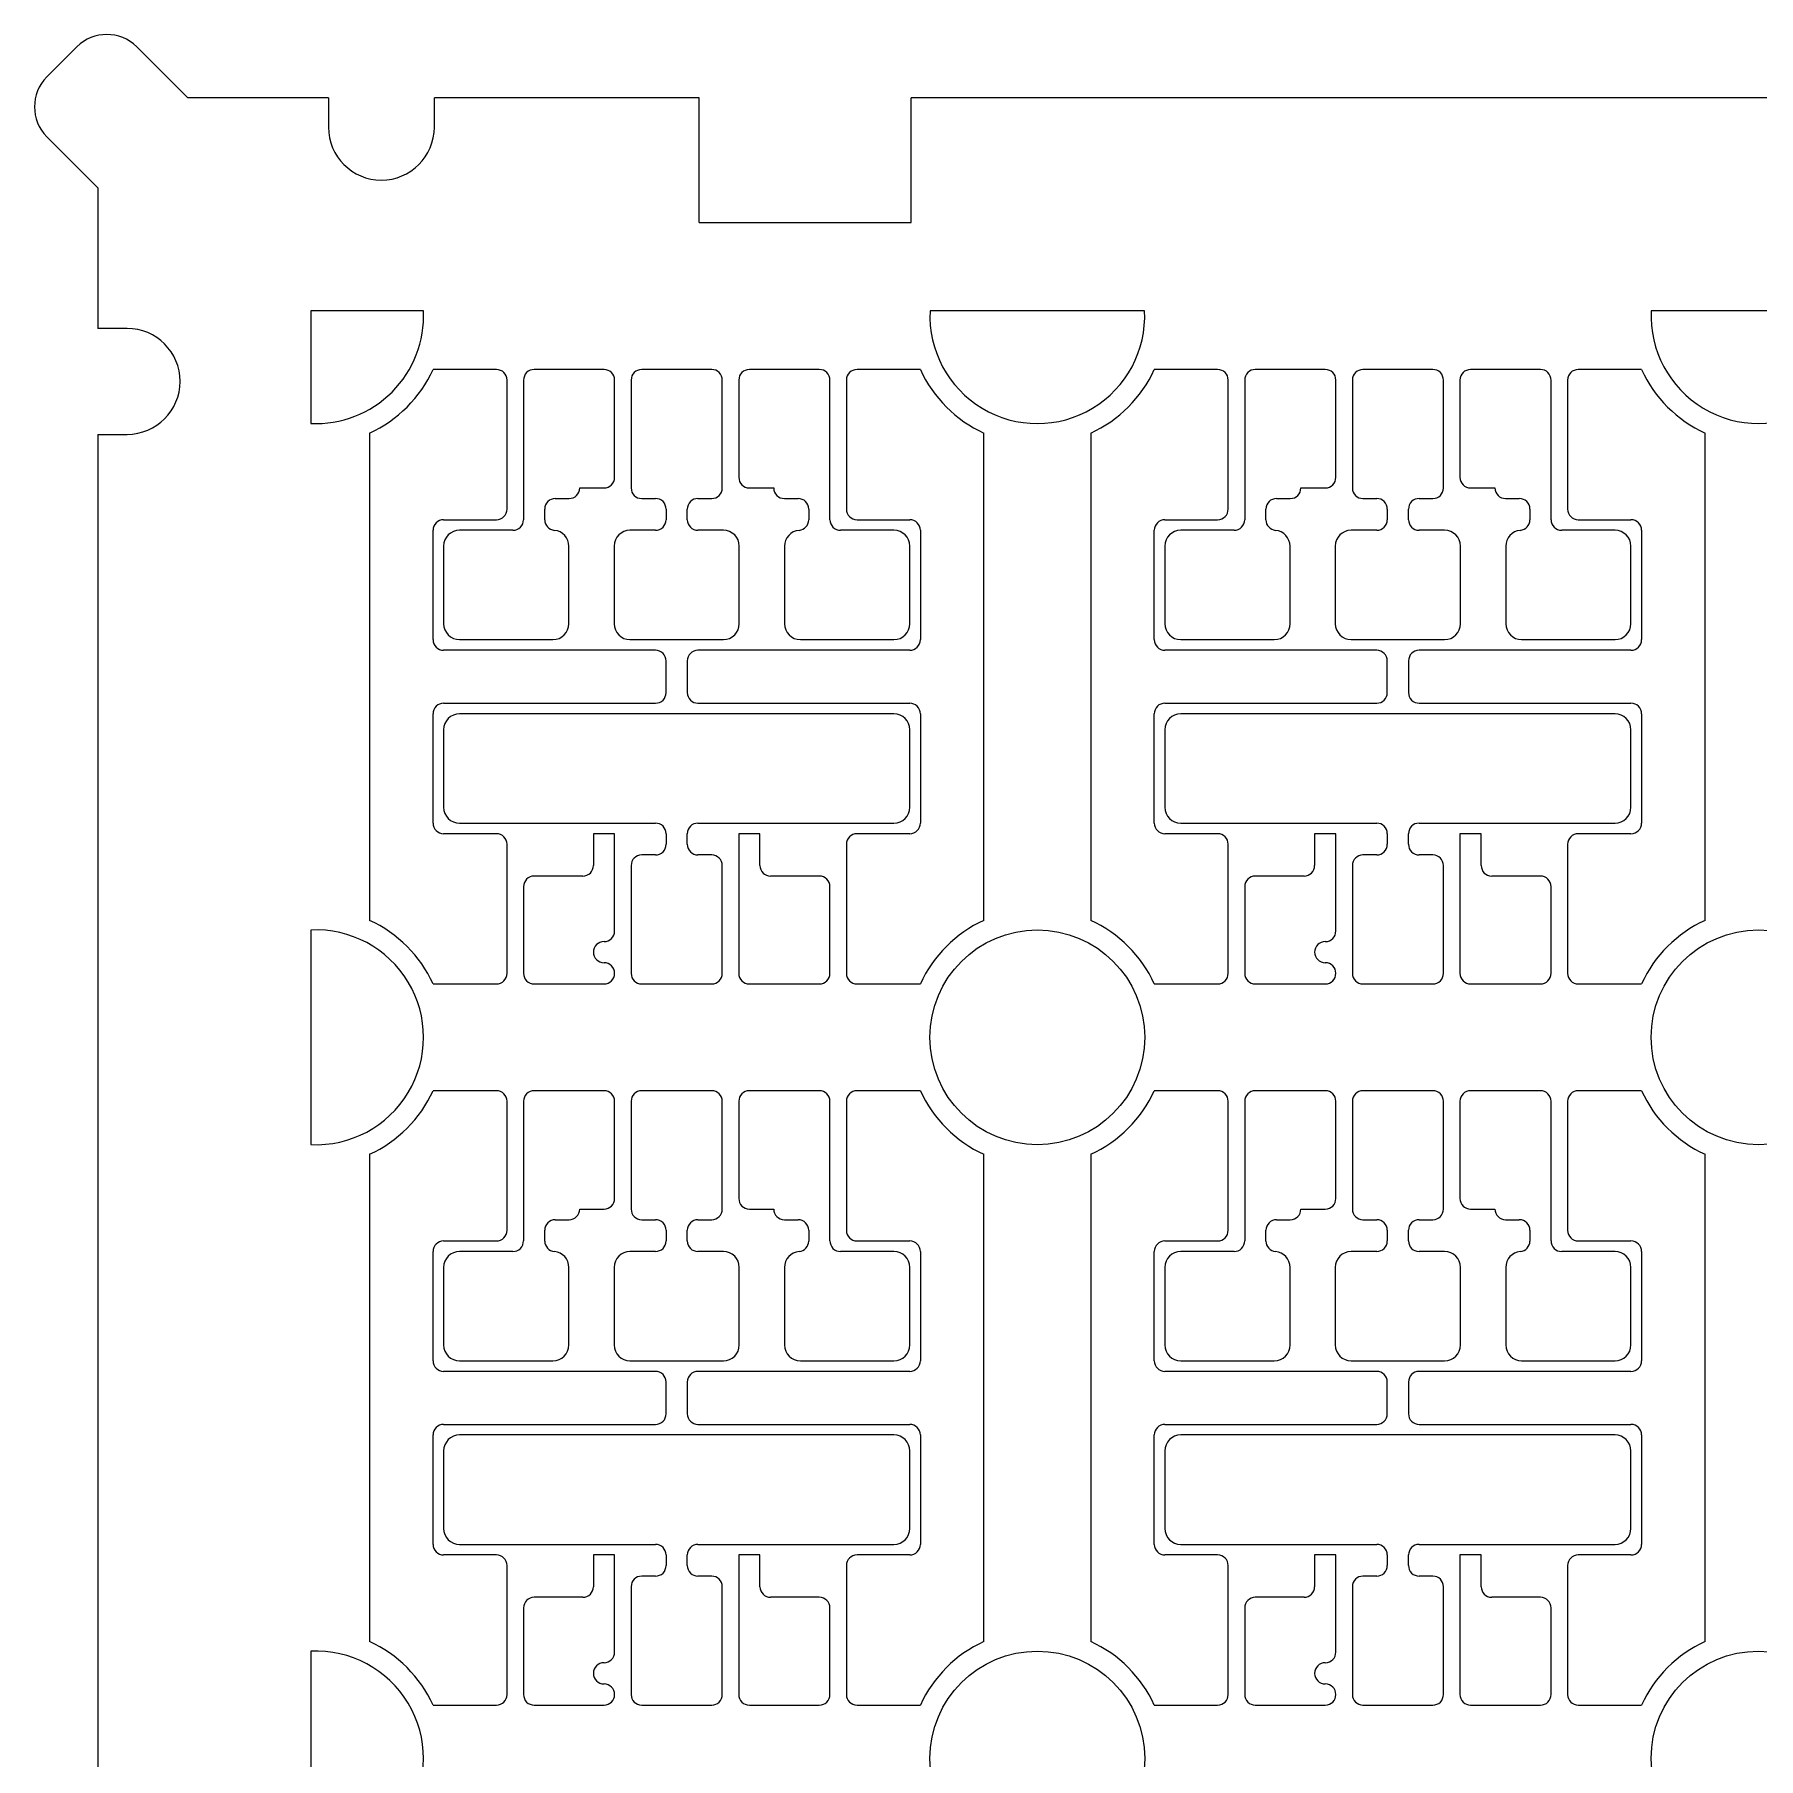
# Model space of a CAD drawing. Header units: millimetres. Extents: x -81 to 81, y -86 to 86.
# Drawn here: x -81.4 to 0, y 0 to 81.4 of the extents above; entities that cross this region are included whole.
import ezdxf

# ---------------------------------------------------------------- set-up
doc = ezdxf.new("R2010")
doc.units = ezdxf.units.MM

msp = doc.modelspace()

# ---------------------------------------------------------------- linework, layer by layer
at = {"color": 7, "linetype": 'Continuous', "lineweight": 25}
for p, q in [((-79.373, 80.787), (-80.787, 79.373)), ((-74.132, 78.375), (-76.544, 80.787)), ((-67.5, 78.375), (-74.132, 78.375)), ((-67.5, 78.375), (-67.5, 77)), ((-50, 78.375), (-62.5, 78.375)), ((-62.5, 77), (-62.5, 78.375)), ((-50, 72.5), (-50, 78.375)), ((51, 78.375), (-40, 78.375)), ((-40, 72.5), (-40, 78.375)), ((-80.787, 76.544), (-78.375, 74.132)), ((-78.375, 74.132), (-78.375, 67.5)), ((-50, 72.5), (-40, 72.5)), ((-68.33, 68.33), (-68.33, 63.017)), ((-63.017, 68.33), (-68.33, 68.33)), ((-28.977, 68.33), (-39.103, 68.33)), ((5.063, 68.33), (-5.063, 68.33)), ((-77, 67.5), (-78.375, 67.5)), ((-59.57, 65.56), (-62.559, 65.56)), ((-54.49, 65.56), (-57.79, 65.56)), ((-49.41, 65.56), (-52.71, 65.56)), ((-44.33, 65.56), (-47.63, 65.56)), ((-39.561, 65.56), (-42.55, 65.56)), ((-25.53, 65.56), (-28.519, 65.56)), ((-20.45, 65.56), (-23.75, 65.56)), ((-15.37, 65.56), (-18.67, 65.56)), ((-10.29, 65.56), (-13.59, 65.56)), ((-5.521, 65.56), (-8.51, 65.56)), ((-59.07, 58.971), (-59.07, 65.06)), ((-58.29, 65.06), (-58.29, 58.471)), ((-53.99, 60.471), (-53.99, 65.06)), ((-53.21, 65.06), (-53.21, 59.971)), ((-48.91, 59.971), (-48.91, 65.06)), ((-48.13, 65.06), (-48.13, 60.471)), ((-43.83, 58.471), (-43.83, 65.06)), ((-43.05, 65.06), (-43.05, 58.971)), ((-25.03, 58.971), (-25.03, 65.06)), ((-24.25, 65.06), (-24.25, 58.471)), ((-19.95, 60.471), (-19.95, 65.06)), ((-19.17, 65.06), (-19.17, 59.971)), ((-14.87, 59.971), (-14.87, 65.06)), ((-14.09, 65.06), (-14.09, 60.471)), ((-9.79, 58.471), (-9.79, 65.06)), ((-9.01, 65.06), (-9.01, 58.971)), ((-78.375, 62.5), (-77, 62.5)), ((-78.375, 62.5), (-78.375, -40)), ((-65.56, 62.559), (-65.56, 39.561)), ((-36.56, 39.561), (-36.56, 62.559)), ((-31.52, 62.559), (-31.52, 39.561)), ((-2.52, 39.561), (-2.52, 62.559)), ((-56.79, 59.471), (-56.14, 59.471)), ((-55.64, 59.971), (-54.49, 59.971)), ((-52.71, 59.471), (-52.06, 59.471)), ((-50.06, 59.471), (-49.41, 59.471)), ((-47.63, 59.971), (-46.48, 59.971)), ((-45.98, 59.471), (-45.33, 59.471)), ((-22.75, 59.471), (-22.1, 59.471)), ((-21.6, 59.971), (-20.45, 59.971)), ((-18.67, 59.471), (-18.02, 59.471)), ((-16.02, 59.471), (-15.37, 59.471)), ((-13.59, 59.971), (-12.44, 59.971)), ((-11.94, 59.471), (-11.29, 59.471)), ((-57.29, 58.466), (-57.29, 58.971)), ((-51.56, 58.971), (-51.56, 58.471)), ((-50.56, 58.471), (-50.56, 58.971)), ((-44.83, 58.971), (-44.83, 58.466)), ((-23.25, 58.466), (-23.25, 58.971)), ((-17.52, 58.971), (-17.52, 58.471)), ((-16.52, 58.471), (-16.52, 58.971)), ((-10.79, 58.971), (-10.79, 58.466)), ((-62.56, 52.81), (-62.56, 57.971)), ((-62.06, 58.471), (-59.57, 58.471)), ((-58.79, 57.971), (-61.31, 57.971)), ((-52.06, 57.971), (-53.265, 57.971)), ((-48.855, 57.971), (-50.06, 57.971)), ((-40.81, 57.971), (-43.33, 57.971)), ((-42.55, 58.471), (-40.06, 58.471)), ((-39.56, 57.971), (-39.56, 52.81)), ((-28.52, 52.81), (-28.52, 57.971)), ((-28.02, 58.471), (-25.53, 58.471)), ((-24.75, 57.971), (-27.27, 57.971)), ((-18.02, 57.971), (-19.225, 57.971)), ((-14.815, 57.971), (-16.02, 57.971)), ((-6.77, 57.971), (-9.29, 57.971)), ((-8.51, 58.471), (-6.02, 58.471)), ((-5.52, 57.971), (-5.52, 52.81)), ((-62.06, 57.221), (-62.06, 53.56)), ((-56.15, 53.56), (-56.15, 57.221)), ((-54.015, 57.221), (-54.015, 53.56)), ((-48.105, 53.56), (-48.105, 57.221)), ((-45.97, 57.221), (-45.97, 53.56)), ((-40.06, 53.56), (-40.06, 57.221)), ((-28.02, 57.221), (-28.02, 53.56)), ((-22.11, 53.56), (-22.11, 57.221)), ((-19.975, 57.221), (-19.975, 53.56)), ((-14.065, 53.56), (-14.065, 57.221)), ((-11.93, 57.221), (-11.93, 53.56)), ((-6.02, 53.56), (-6.02, 57.221)), ((-52.06, 52.31), (-62.06, 52.31)), ((-61.31, 52.81), (-56.9, 52.81)), ((-53.265, 52.81), (-48.855, 52.81)), ((-40.06, 52.31), (-50.06, 52.31)), ((-45.22, 52.81), (-40.81, 52.81)), ((-18.02, 52.31), (-28.02, 52.31)), ((-27.27, 52.81), (-22.86, 52.81)), ((-19.225, 52.81), (-14.815, 52.81)), ((-6.02, 52.31), (-16.02, 52.31)), ((-11.18, 52.81), (-6.77, 52.81)), ((-51.56, 50.31), (-51.56, 51.81)), ((-50.56, 51.81), (-50.56, 50.31)), ((-17.52, 50.31), (-17.52, 51.81)), ((-16.52, 51.81), (-16.52, 50.31)), ((-62.06, 49.81), (-52.06, 49.81)), ((-50.06, 49.81), (-40.06, 49.81)), ((-28.02, 49.81), (-18.02, 49.81)), ((-16.02, 49.81), (-6.02, 49.81)), ((-62.56, 44.149), (-62.56, 49.31)), ((-40.81, 49.31), (-61.31, 49.31)), ((-39.56, 49.31), (-39.56, 44.149)), ((-28.52, 44.149), (-28.52, 49.31)), ((-6.77, 49.31), (-27.27, 49.31)), ((-5.52, 49.31), (-5.52, 44.149)), ((-62.06, 48.56), (-62.06, 44.899)), ((-40.06, 44.899), (-40.06, 48.56)), ((-28.02, 48.56), (-28.02, 44.899)), ((-6.02, 44.899), (-6.02, 48.56)), ((-61.31, 44.149), (-52.06, 44.149)), ((-50.06, 44.149), (-40.81, 44.149)), ((-27.27, 44.149), (-18.02, 44.149)), ((-16.02, 44.149), (-6.77, 44.149)), ((-59.57, 43.649), (-62.06, 43.649)), ((-59.07, 37.06), (-59.07, 43.149)), ((-54.99, 43.649), (-54.99, 42.149)), ((-53.99, 43.649), (-54.99, 43.649)), ((-53.99, 39.06), (-53.99, 43.649)), ((-51.56, 43.649), (-51.56, 43.149)), ((-50.56, 43.149), (-50.56, 43.649)), ((-48.13, 43.649), (-48.13, 37.06)), ((-47.13, 43.649), (-48.13, 43.649)), ((-47.13, 42.149), (-47.13, 43.649)), ((-43.05, 43.149), (-43.05, 37.06)), ((-40.06, 43.649), (-42.55, 43.649)), ((-25.53, 43.649), (-28.02, 43.649)), ((-25.03, 37.06), (-25.03, 43.149)), ((-20.95, 43.649), (-20.95, 42.149)), ((-19.95, 43.649), (-20.95, 43.649)), ((-19.95, 39.06), (-19.95, 43.649)), ((-17.52, 43.649), (-17.52, 43.149)), ((-16.52, 43.149), (-16.52, 43.649)), ((-14.09, 43.649), (-14.09, 37.06)), ((-13.09, 43.649), (-14.09, 43.649)), ((-13.09, 42.149), (-13.09, 43.649)), ((-9.01, 43.149), (-9.01, 37.06)), ((-6.02, 43.649), (-8.51, 43.649)), ((-52.06, 42.649), (-52.71, 42.649)), ((-49.41, 42.649), (-50.06, 42.649)), ((-18.02, 42.649), (-18.67, 42.649)), ((-15.37, 42.649), (-16.02, 42.649)), ((-55.49, 41.649), (-57.79, 41.649)), ((-53.21, 42.149), (-53.21, 37.06)), ((-48.91, 37.06), (-48.91, 42.149)), ((-44.33, 41.649), (-46.63, 41.649)), ((-21.45, 41.649), (-23.75, 41.649)), ((-19.17, 42.149), (-19.17, 37.06)), ((-14.87, 37.06), (-14.87, 42.149)), ((-10.29, 41.649), (-12.59, 41.649)), ((-58.29, 41.149), (-58.29, 37.06)), ((-43.83, 37.06), (-43.83, 41.149)), ((-24.25, 41.149), (-24.25, 37.06)), ((-9.79, 37.06), (-9.79, 41.149)), ((-68.33, 39.103), (-68.33, 28.977)), ((-62.559, 36.56), (-59.57, 36.56)), ((-57.79, 36.56), (-54.49, 36.56)), ((-52.71, 36.56), (-49.41, 36.56)), ((-47.63, 36.56), (-44.33, 36.56)), ((-42.55, 36.56), (-39.561, 36.56)), ((-28.519, 36.56), (-25.53, 36.56)), ((-23.75, 36.56), (-20.45, 36.56)), ((-18.67, 36.56), (-15.37, 36.56)), ((-13.59, 36.56), (-10.29, 36.56)), ((-8.51, 36.56), (-5.521, 36.56)), ((-59.57, 31.52), (-62.559, 31.52)), ((-59.07, 24.931), (-59.07, 31.02)), ((-58.29, 31.02), (-58.29, 24.431)), ((-54.49, 31.52), (-57.79, 31.52)), ((-53.99, 26.431), (-53.99, 31.02)), ((-53.21, 31.02), (-53.21, 25.931)), ((-49.41, 31.52), (-52.71, 31.52)), ((-48.91, 25.931), (-48.91, 31.02)), ((-48.13, 31.02), (-48.13, 26.431)), ((-44.33, 31.52), (-47.63, 31.52)), ((-43.83, 24.431), (-43.83, 31.02)), ((-43.05, 31.02), (-43.05, 24.931)), ((-39.561, 31.52), (-42.55, 31.52)), ((-25.53, 31.52), (-28.519, 31.52)), ((-25.03, 24.931), (-25.03, 31.02)), ((-24.25, 31.02), (-24.25, 24.431)), ((-20.45, 31.52), (-23.75, 31.52)), ((-19.95, 26.431), (-19.95, 31.02)), ((-19.17, 31.02), (-19.17, 25.931)), ((-15.37, 31.52), (-18.67, 31.52)), ((-14.87, 25.931), (-14.87, 31.02)), ((-14.09, 31.02), (-14.09, 26.431)), ((-10.29, 31.52), (-13.59, 31.52)), ((-9.79, 24.431), (-9.79, 31.02)), ((-9.01, 31.02), (-9.01, 24.931)), ((-5.521, 31.52), (-8.51, 31.52)), ((-65.56, 28.519), (-65.56, 5.521)), ((-36.56, 5.521), (-36.56, 28.519)), ((-31.52, 28.519), (-31.52, 5.521)), ((-2.52, 5.521), (-2.52, 28.519)), ((-56.79, 25.431), (-56.14, 25.431)), ((-55.64, 25.931), (-54.49, 25.931)), ((-52.71, 25.431), (-52.06, 25.431)), ((-50.06, 25.431), (-49.41, 25.431)), ((-47.63, 25.931), (-46.48, 25.931)), ((-45.98, 25.431), (-45.33, 25.431)), ((-22.75, 25.431), (-22.1, 25.431)), ((-21.6, 25.931), (-20.45, 25.931)), ((-18.67, 25.431), (-18.02, 25.431)), ((-16.02, 25.431), (-15.37, 25.431)), ((-13.59, 25.931), (-12.44, 25.931)), ((-11.94, 25.431), (-11.29, 25.431)), ((-62.06, 24.431), (-59.57, 24.431)), ((-57.29, 24.426), (-57.29, 24.931)), ((-51.56, 24.931), (-51.56, 24.431)), ((-50.56, 24.431), (-50.56, 24.931)), ((-44.83, 24.931), (-44.83, 24.426)), ((-42.55, 24.431), (-40.06, 24.431)), ((-28.02, 24.431), (-25.53, 24.431)), ((-23.25, 24.426), (-23.25, 24.931)), ((-17.52, 24.931), (-17.52, 24.431)), ((-16.52, 24.431), (-16.52, 24.931)), ((-10.79, 24.931), (-10.79, 24.426)), ((-8.51, 24.431), (-6.02, 24.431)), ((-62.56, 18.77), (-62.56, 23.931)), ((-58.79, 23.931), (-61.31, 23.931)), ((-52.06, 23.931), (-53.265, 23.931)), ((-48.855, 23.931), (-50.06, 23.931)), ((-40.81, 23.931), (-43.33, 23.931)), ((-39.56, 23.931), (-39.56, 18.77)), ((-28.52, 18.77), (-28.52, 23.931)), ((-24.75, 23.931), (-27.27, 23.931)), ((-18.02, 23.931), (-19.225, 23.931)), ((-14.815, 23.931), (-16.02, 23.931)), ((-6.77, 23.931), (-9.29, 23.931)), ((-5.52, 23.931), (-5.52, 18.77)), ((-62.06, 23.181), (-62.06, 19.52)), ((-56.15, 19.52), (-56.15, 23.181)), ((-54.015, 23.181), (-54.015, 19.52)), ((-48.105, 19.52), (-48.105, 23.181)), ((-45.97, 23.181), (-45.97, 19.52)), ((-40.06, 19.52), (-40.06, 23.181)), ((-28.02, 23.181), (-28.02, 19.52)), ((-22.11, 19.52), (-22.11, 23.181)), ((-19.975, 23.181), (-19.975, 19.52)), ((-14.065, 19.52), (-14.065, 23.181)), ((-11.93, 23.181), (-11.93, 19.52)), ((-6.02, 19.52), (-6.02, 23.181)), ((-61.31, 18.77), (-56.9, 18.77)), ((-53.265, 18.77), (-48.855, 18.77)), ((-45.22, 18.77), (-40.81, 18.77)), ((-27.27, 18.77), (-22.86, 18.77)), ((-19.225, 18.77), (-14.815, 18.77)), ((-11.18, 18.77), (-6.77, 18.77)), ((-52.06, 18.27), (-62.06, 18.27)), ((-40.06, 18.27), (-50.06, 18.27)), ((-18.02, 18.27), (-28.02, 18.27)), ((-6.02, 18.27), (-16.02, 18.27)), ((-51.56, 16.27), (-51.56, 17.77)), ((-50.56, 17.77), (-50.56, 16.27)), ((-17.52, 16.27), (-17.52, 17.77)), ((-16.52, 17.77), (-16.52, 16.27)), ((-62.06, 15.77), (-52.06, 15.77)), ((-50.06, 15.77), (-40.06, 15.77)), ((-28.02, 15.77), (-18.02, 15.77)), ((-16.02, 15.77), (-6.02, 15.77)), ((-62.56, 10.109), (-62.56, 15.27)), ((-40.81, 15.27), (-61.31, 15.27)), ((-39.56, 15.27), (-39.56, 10.109)), ((-28.52, 10.109), (-28.52, 15.27)), ((-6.77, 15.27), (-27.27, 15.27)), ((-5.52, 15.27), (-5.52, 10.109)), ((-62.06, 14.52), (-62.06, 10.859)), ((-40.06, 10.859), (-40.06, 14.52)), ((-28.02, 14.52), (-28.02, 10.859)), ((-6.02, 10.859), (-6.02, 14.52)), ((-61.31, 10.109), (-52.06, 10.109)), ((-50.06, 10.109), (-40.81, 10.109)), ((-27.27, 10.109), (-18.02, 10.109)), ((-16.02, 10.109), (-6.77, 10.109)), ((-59.57, 9.609), (-62.06, 9.609)), ((-59.07, 3.02), (-59.07, 9.109)), ((-54.99, 9.609), (-54.99, 8.109)), ((-53.99, 9.609), (-54.99, 9.609)), ((-53.99, 5.02), (-53.99, 9.609)), ((-51.56, 9.609), (-51.56, 9.109)), ((-50.56, 9.109), (-50.56, 9.609)), ((-48.13, 9.609), (-48.13, 3.02)), ((-47.13, 9.609), (-48.13, 9.609)), ((-47.13, 8.109), (-47.13, 9.609)), ((-43.05, 9.109), (-43.05, 3.02)), ((-40.06, 9.609), (-42.55, 9.609)), ((-25.53, 9.609), (-28.02, 9.609)), ((-25.03, 3.02), (-25.03, 9.109)), ((-20.95, 9.609), (-20.95, 8.109)), ((-19.95, 9.609), (-20.95, 9.609)), ((-19.95, 5.02), (-19.95, 9.609)), ((-17.52, 9.609), (-17.52, 9.109)), ((-16.52, 9.109), (-16.52, 9.609)), ((-14.09, 9.609), (-14.09, 3.02)), ((-13.09, 9.609), (-14.09, 9.609)), ((-13.09, 8.109), (-13.09, 9.609)), ((-9.01, 9.109), (-9.01, 3.02)), ((-6.02, 9.609), (-8.51, 9.609)), ((-52.06, 8.609), (-52.71, 8.609)), ((-49.41, 8.609), (-50.06, 8.609)), ((-18.02, 8.609), (-18.67, 8.609)), ((-15.37, 8.609), (-16.02, 8.609)), ((-55.49, 7.609), (-57.79, 7.609)), ((-53.21, 8.109), (-53.21, 3.02)), ((-48.91, 3.02), (-48.91, 8.109)), ((-44.33, 7.609), (-46.63, 7.609)), ((-21.45, 7.609), (-23.75, 7.609)), ((-19.17, 8.109), (-19.17, 3.02)), ((-14.87, 3.02), (-14.87, 8.109)), ((-10.29, 7.609), (-12.59, 7.609)), ((-58.29, 7.109), (-58.29, 3.02)), ((-43.83, 3.02), (-43.83, 7.109)), ((-24.25, 7.109), (-24.25, 3.02)), ((-9.79, 3.02), (-9.79, 7.109)), ((-68.33, 5.063), (-68.33, -5.063)), ((-62.559, 2.52), (-59.57, 2.52)), ((-57.79, 2.52), (-54.49, 2.52)), ((-52.71, 2.52), (-49.41, 2.52)), ((-47.63, 2.52), (-44.33, 2.52)), ((-42.55, 2.52), (-39.561, 2.52)), ((-28.519, 2.52), (-25.53, 2.52)), ((-23.75, 2.52), (-20.45, 2.52)), ((-18.67, 2.52), (-15.37, 2.52)), ((-13.59, 2.52), (-10.29, 2.52)), ((-8.51, 2.52), (-5.521, 2.52))]:
    msp.add_line(p, q, dxfattribs=at)
for centre in [(-34.04, 34.04), (0, 34.04), (-34.04, 0), (0, 0)]:
    msp.add_circle(centre, 5.069, dxfattribs=at)
for centre, radius, start, end in [((-77.959, 79.373), 2, 45, 135), ((-79.373, 77.959), 2, 135, 225), ((-65, 77), 2.5, 180, 0), ((-68.08, 68.08), 5.069, 267.17306, 2.82694), ((-34.04, 68.08), 5.069, 177.17306, 2.82694), ((0, 68.08), 5.069, 177.17306, 2.82694), ((-77, 65), 2.5, 270, 90), ((-68.08, 68.08), 6.069, 294.53339, 335.46653), ((-59.57, 65.06), 0.5, 0, 90), ((-57.79, 65.06), 0.5, 90, 180.00003), ((-54.49, 65.06), 0.5, 0, 90), ((-52.71, 65.06), 0.5, 90, 180), ((-49.41, 65.06), 0.5, 359.99993, 90), ((-47.63, 65.06), 0.5, 90, 180), ((-44.33, 65.06), 0.5, 359.99997, 90), ((-42.55, 65.06), 0.5, 90, 180), ((-34.04, 68.08), 6.069, 204.53347, 245.46661), ((-34.04, 68.08), 6.069, 294.53339, 335.46653), ((-25.53, 65.06), 0.5, 0, 90), ((-23.75, 65.06), 0.5, 90, 180.00003), ((-20.45, 65.06), 0.5, 0, 90), ((-18.67, 65.06), 0.5, 90, 180), ((-15.37, 65.06), 0.5, 359.99993, 90), ((-13.59, 65.06), 0.5, 90, 180), ((-10.29, 65.06), 0.5, 359.99997, 90), ((-8.51, 65.06), 0.5, 90, 180), ((0, 68.08), 6.069, 204.53347, 245.46661), ((-54.49, 60.471), 0.5, 270, 0), ((-47.63, 60.471), 0.5, 180, 270), ((-20.45, 60.471), 0.5, 270, 0), ((-13.59, 60.471), 0.5, 180, 270), ((-56.79, 58.971), 0.5, 90, 180), ((-56.14, 59.971), 0.5, 270, 0), ((-52.71, 59.971), 0.5, 180, 270), ((-52.06, 58.971), 0.5, 0, 90.00008), ((-50.06, 58.971), 0.5, 89.99996, 180), ((-49.41, 59.971), 0.5, 269.99996, 359.99994), ((-45.98, 59.971), 0.5, 180, 270), ((-45.33, 58.971), 0.5, 360, 90), ((-22.75, 58.971), 0.5, 90, 180), ((-22.1, 59.971), 0.5, 270, 0), ((-18.67, 59.971), 0.5, 180, 270), ((-18.02, 58.971), 0.5, 0, 90.00008), ((-16.02, 58.971), 0.5, 89.99996, 180), ((-15.37, 59.971), 0.5, 269.99996, 359.99994), ((-11.94, 59.971), 0.5, 180, 270), ((-11.29, 58.971), 0.5, 360, 90), ((-59.57, 58.971), 0.5, 270, 0), ((-42.55, 58.971), 0.5, 180, 270), ((-25.53, 58.971), 0.5, 270, 0), ((-8.51, 58.971), 0.5, 180, 270), ((-62.06, 57.971), 0.5, 90, 179.99972), ((-61.31, 57.221), 0.75, 90, 180), ((-58.79, 58.471), 0.5, 270, 0.00003), ((-56.79, 58.466), 0.5, 180, 264.92972), ((-56.9, 57.221), 0.75, 0, 84.92972), ((-53.265, 57.221), 0.75, 90, 180), ((-52.06, 58.471), 0.5, 270, 0), ((-50.06, 58.471), 0.5, 180, 270), ((-48.855, 57.221), 0.75, 360, 90), ((-45.22, 57.221), 0.75, 95.07028, 180), ((-45.33, 58.466), 0.5, 275.07028, 0), ((-43.33, 58.471), 0.5, 179.99997, 270), ((-40.81, 57.221), 0.75, 0, 90), ((-40.06, 57.971), 0.5, 0.00028, 90), ((-28.02, 57.971), 0.5, 90, 179.99972), ((-27.27, 57.221), 0.75, 90, 180), ((-24.75, 58.471), 0.5, 270, 0.00003), ((-22.75, 58.466), 0.5, 180, 264.92972), ((-22.86, 57.221), 0.75, 0, 84.92972), ((-19.225, 57.221), 0.75, 90, 180), ((-18.02, 58.471), 0.5, 270, 0), ((-16.02, 58.471), 0.5, 180, 270), ((-14.815, 57.221), 0.75, 360, 90), ((-11.18, 57.221), 0.75, 95.07028, 180), ((-11.29, 58.466), 0.5, 275.07028, 0), ((-9.29, 58.471), 0.5, 179.99997, 270), ((-6.77, 57.221), 0.75, 0, 90), ((-6.02, 57.971), 0.5, 0.00028, 90), ((-61.31, 53.56), 0.75, 180, 270), ((-56.9, 53.56), 0.75, 270, 0), ((-53.265, 53.56), 0.75, 180, 270), ((-48.855, 53.56), 0.75, 270, 0), ((-45.22, 53.56), 0.75, 180, 270), ((-40.81, 53.56), 0.75, 270, 0), ((-27.27, 53.56), 0.75, 180, 270), ((-22.86, 53.56), 0.75, 270, 0), ((-19.225, 53.56), 0.75, 180, 270), ((-14.815, 53.56), 0.75, 270, 0), ((-11.18, 53.56), 0.75, 180, 270), ((-6.77, 53.56), 0.75, 270, 0), ((-62.06, 52.81), 0.5, 179.99972, 270), ((-52.06, 51.81), 0.5, 0.00003, 90), ((-50.06, 51.81), 0.5, 90, 179.99997), ((-40.06, 52.81), 0.5, 270, 0.00028), ((-28.02, 52.81), 0.5, 179.99972, 270), ((-18.02, 51.81), 0.5, 0.00003, 90), ((-16.02, 51.81), 0.5, 90, 179.99997), ((-6.02, 52.81), 0.5, 270, 0.00028), ((-62.06, 49.31), 0.5, 90, 180.00037), ((-52.06, 50.31), 0.5, 270, 0.00003), ((-50.06, 50.31), 0.5, 179.99997, 270), ((-40.06, 49.31), 0.5, 359.99963, 90), ((-28.02, 49.31), 0.5, 90, 180.00037), ((-18.02, 50.31), 0.5, 270, 0.00003), ((-16.02, 50.31), 0.5, 179.99997, 270), ((-6.02, 49.31), 0.5, 359.99963, 90), ((-61.31, 48.56), 0.75, 90, 180), ((-40.81, 48.56), 0.75, 360, 90), ((-27.27, 48.56), 0.75, 90, 180), ((-6.77, 48.56), 0.75, 360, 90), ((-61.31, 44.899), 0.75, 180, 270), ((-40.81, 44.899), 0.75, 270, 0), ((-27.27, 44.899), 0.75, 180, 270), ((-6.77, 44.899), 0.75, 270, 0), ((-62.06, 44.149), 0.5, 180.00037, 270), ((-52.06, 43.649), 0.5, 0, 90), ((-50.06, 43.649), 0.5, 90, 180), ((-40.06, 44.149), 0.5, 270, 359.99963), ((-28.02, 44.149), 0.5, 180.00037, 270), ((-18.02, 43.649), 0.5, 0, 90), ((-16.02, 43.649), 0.5, 90, 180), ((-6.02, 44.149), 0.5, 270, 359.99963), ((-59.57, 43.149), 0.5, 0, 90), ((-52.06, 43.149), 0.5, 269.99992, 0), ((-50.06, 43.149), 0.5, 180, 270.00004), ((-42.55, 43.149), 0.5, 90, 180), ((-25.53, 43.149), 0.5, 0, 90), ((-18.02, 43.149), 0.5, 269.99992, 0), ((-16.02, 43.149), 0.5, 180, 270.00004), ((-8.51, 43.149), 0.5, 90, 180), ((-52.71, 42.149), 0.5, 90, 180), ((-49.41, 42.149), 0.5, 0.00006, 90.00004), ((-18.67, 42.149), 0.5, 90, 180), ((-15.37, 42.149), 0.5, 0.00006, 90.00004), ((-57.79, 41.149), 0.5, 90, 179.99995), ((-55.49, 42.149), 0.5, 270, 0), ((-46.63, 42.149), 0.5, 180, 270), ((-44.33, 41.149), 0.5, 0.00005, 90), ((-23.75, 41.149), 0.5, 90, 179.99995), ((-21.45, 42.149), 0.5, 270, 0), ((-12.59, 42.149), 0.5, 180, 270), ((-10.29, 41.149), 0.5, 0.00005, 90), ((-68.08, 34.04), 5.069, 267.17306, 92.82694), ((-68.08, 34.04), 6.069, 24.53346, 65.46661), ((-54.49, 39.06), 0.5, 270, 0), ((-34.04, 34.04), 6.069, 114.53339, 155.46654), ((-34.04, 34.04), 6.069, 24.53346, 65.46661), ((-20.45, 39.06), 0.5, 270, 0), ((0, 34.04), 6.069, 114.53339, 155.46654), ((-54.49, 38.06), 0.5, 90, 270), ((-20.45, 38.06), 0.5, 90, 270), ((-54.49, 37.06), 0.5, 270, 90), ((-20.45, 37.06), 0.5, 270, 90), ((-59.57, 37.06), 0.5, 270, 0), ((-57.79, 37.06), 0.5, 179.99998, 270), ((-52.71, 37.06), 0.5, 180, 270), ((-49.41, 37.06), 0.5, 270, 0.00007), ((-47.63, 37.06), 0.5, 180, 270.00001), ((-44.33, 37.06), 0.5, 270.00001, 0.00005), ((-42.55, 37.06), 0.5, 180, 270), ((-25.53, 37.06), 0.5, 270, 0), ((-23.75, 37.06), 0.5, 179.99998, 270), ((-18.67, 37.06), 0.5, 180, 270), ((-15.37, 37.06), 0.5, 270, 0.00007), ((-13.59, 37.06), 0.5, 180, 270.00001), ((-10.29, 37.06), 0.5, 270.00001, 0.00005), ((-8.51, 37.06), 0.5, 180, 270), ((-68.08, 34.04), 6.069, 294.53339, 335.46653), ((-59.57, 31.02), 0.5, 0, 90), ((-57.79, 31.02), 0.5, 90, 180.00003), ((-54.49, 31.02), 0.5, 0, 90), ((-52.71, 31.02), 0.5, 90, 180), ((-49.41, 31.02), 0.5, 359.99993, 90), ((-47.63, 31.02), 0.5, 90, 180), ((-44.33, 31.02), 0.5, 359.99997, 90), ((-42.55, 31.02), 0.5, 90, 180), ((-34.04, 34.04), 6.069, 204.53347, 245.46661), ((-34.04, 34.04), 6.069, 294.53339, 335.46653), ((-25.53, 31.02), 0.5, 0, 90), ((-23.75, 31.02), 0.5, 90, 180.00003), ((-20.45, 31.02), 0.5, 0, 90), ((-18.67, 31.02), 0.5, 90, 180), ((-15.37, 31.02), 0.5, 359.99993, 90), ((-13.59, 31.02), 0.5, 90, 180), ((-10.29, 31.02), 0.5, 359.99997, 90), ((-8.51, 31.02), 0.5, 90, 180), ((0, 34.04), 6.069, 204.53347, 245.46661), ((-54.49, 26.431), 0.5, 270, 0), ((-47.63, 26.431), 0.5, 180, 270), ((-20.45, 26.431), 0.5, 270, 0), ((-13.59, 26.431), 0.5, 180, 270), ((-56.79, 24.931), 0.5, 90, 180), ((-56.14, 25.931), 0.5, 270, 0), ((-52.71, 25.931), 0.5, 180, 270), ((-52.06, 24.931), 0.5, 0, 90.00008), ((-50.06, 24.931), 0.5, 89.99996, 180), ((-49.41, 25.931), 0.5, 269.99996, 359.99994), ((-45.98, 25.931), 0.5, 180, 270), ((-45.33, 24.931), 0.5, 360, 90), ((-22.75, 24.931), 0.5, 90, 180), ((-22.1, 25.931), 0.5, 270, 0), ((-18.67, 25.931), 0.5, 180, 270), ((-18.02, 24.931), 0.5, 0, 90.00008), ((-16.02, 24.931), 0.5, 89.99996, 180), ((-15.37, 25.931), 0.5, 269.99996, 359.99994), ((-11.94, 25.931), 0.5, 180, 270), ((-11.29, 24.931), 0.5, 360, 90), ((-62.06, 23.931), 0.5, 90, 179.99972), ((-59.57, 24.931), 0.5, 270, 0), ((-58.79, 24.431), 0.5, 270, 0.00003), ((-56.79, 24.426), 0.5, 180, 264.92972), ((-52.06, 24.431), 0.5, 270, 0), ((-50.06, 24.431), 0.5, 180, 270), ((-45.33, 24.426), 0.5, 275.07028, 0), ((-43.33, 24.431), 0.5, 179.99997, 270), ((-42.55, 24.931), 0.5, 180, 270), ((-40.06, 23.931), 0.5, 0.00028, 90), ((-28.02, 23.931), 0.5, 90, 179.99972), ((-25.53, 24.931), 0.5, 270, 0), ((-24.75, 24.431), 0.5, 270, 0.00003), ((-22.75, 24.426), 0.5, 180, 264.92972), ((-18.02, 24.431), 0.5, 270, 0), ((-16.02, 24.431), 0.5, 180, 270), ((-11.29, 24.426), 0.5, 275.07028, 0), ((-9.29, 24.431), 0.5, 179.99997, 270), ((-8.51, 24.931), 0.5, 180, 270), ((-6.02, 23.931), 0.5, 0.00028, 90), ((-61.31, 23.181), 0.75, 90, 180), ((-56.9, 23.181), 0.75, 0, 84.92972), ((-53.265, 23.181), 0.75, 90, 180), ((-48.855, 23.181), 0.75, 360, 90), ((-45.22, 23.181), 0.75, 95.07028, 180), ((-40.81, 23.181), 0.75, 0, 90), ((-27.27, 23.181), 0.75, 90, 180), ((-22.86, 23.181), 0.75, 0, 84.92972), ((-19.225, 23.181), 0.75, 90, 180), ((-14.815, 23.181), 0.75, 360, 90), ((-11.18, 23.181), 0.75, 95.07028, 180), ((-6.77, 23.181), 0.75, 0, 90), ((-62.06, 18.77), 0.5, 179.99972, 270), ((-61.31, 19.52), 0.75, 180, 270), ((-56.9, 19.52), 0.75, 270, 0), ((-53.265, 19.52), 0.75, 180, 270), ((-48.855, 19.52), 0.75, 270, 0), ((-45.22, 19.52), 0.75, 180, 270), ((-40.81, 19.52), 0.75, 270, 0), ((-40.06, 18.77), 0.5, 270, 0.00028), ((-28.02, 18.77), 0.5, 179.99972, 270), ((-27.27, 19.52), 0.75, 180, 270), ((-22.86, 19.52), 0.75, 270, 0), ((-19.225, 19.52), 0.75, 180, 270), ((-14.815, 19.52), 0.75, 270, 0), ((-11.18, 19.52), 0.75, 180, 270), ((-6.77, 19.52), 0.75, 270, 0), ((-6.02, 18.77), 0.5, 270, 0.00028), ((-52.06, 17.77), 0.5, 0.00003, 90), ((-50.06, 17.77), 0.5, 90, 179.99997), ((-18.02, 17.77), 0.5, 0.00003, 90), ((-16.02, 17.77), 0.5, 90, 179.99997), ((-62.06, 15.27), 0.5, 90, 180.00037), ((-52.06, 16.27), 0.5, 270, 0.00003), ((-50.06, 16.27), 0.5, 179.99997, 270), ((-40.06, 15.27), 0.5, 359.99963, 90), ((-28.02, 15.27), 0.5, 90, 180.00037), ((-18.02, 16.27), 0.5, 270, 0.00003), ((-16.02, 16.27), 0.5, 179.99997, 270), ((-6.02, 15.27), 0.5, 359.99963, 90), ((-61.31, 14.52), 0.75, 90, 180), ((-40.81, 14.52), 0.75, 360, 90), ((-27.27, 14.52), 0.75, 90, 180), ((-6.77, 14.52), 0.75, 360, 90), ((-61.31, 10.859), 0.75, 180, 270), ((-40.81, 10.859), 0.75, 270, 0), ((-27.27, 10.859), 0.75, 180, 270), ((-6.77, 10.859), 0.75, 270, 0), ((-62.06, 10.109), 0.5, 180.00037, 270), ((-52.06, 9.609), 0.5, 0, 90), ((-50.06, 9.609), 0.5, 90, 180), ((-40.06, 10.109), 0.5, 270, 359.99963), ((-28.02, 10.109), 0.5, 180.00037, 270), ((-18.02, 9.609), 0.5, 0, 90), ((-16.02, 9.609), 0.5, 90, 180), ((-6.02, 10.109), 0.5, 270, 359.99963), ((-59.57, 9.109), 0.5, 0, 90), ((-52.06, 9.109), 0.5, 269.99992, 0), ((-50.06, 9.109), 0.5, 180, 270.00004), ((-42.55, 9.109), 0.5, 90, 180), ((-25.53, 9.109), 0.5, 0, 90), ((-18.02, 9.109), 0.5, 269.99992, 0), ((-16.02, 9.109), 0.5, 180, 270.00004), ((-8.51, 9.109), 0.5, 90, 180), ((-52.71, 8.109), 0.5, 90, 180), ((-49.41, 8.109), 0.5, 0.00006, 90.00004), ((-18.67, 8.109), 0.5, 90, 180), ((-15.37, 8.109), 0.5, 0.00006, 90.00004), ((-57.79, 7.109), 0.5, 90, 179.99995), ((-55.49, 8.109), 0.5, 270, 0), ((-46.63, 8.109), 0.5, 180, 270), ((-44.33, 7.109), 0.5, 0.00005, 90), ((-23.75, 7.109), 0.5, 90, 179.99995), ((-21.45, 8.109), 0.5, 270, 0), ((-12.59, 8.109), 0.5, 180, 270), ((-10.29, 7.109), 0.5, 0.00005, 90), ((-68.08, 0), 5.069, 267.17306, 92.82694), ((-68.08, 0), 6.069, 24.53346, 65.46661), ((-54.49, 5.02), 0.5, 270, 0), ((-34.04, 0), 6.069, 114.53339, 155.46654), ((-34.04, 0), 6.069, 24.53346, 65.46661), ((-20.45, 5.02), 0.5, 270, 0), ((0, 0), 6.069, 114.53339, 155.46654), ((-54.49, 4.02), 0.5, 90, 270), ((-20.45, 4.02), 0.5, 90, 270), ((-54.49, 3.02), 0.5, 270, 90), ((-20.45, 3.02), 0.5, 270, 90), ((-59.57, 3.02), 0.5, 270, 0), ((-57.79, 3.02), 0.5, 179.99998, 270), ((-52.71, 3.02), 0.5, 180, 270), ((-49.41, 3.02), 0.5, 270, 0.00007), ((-47.63, 3.02), 0.5, 180, 270.00001), ((-44.33, 3.02), 0.5, 270.00001, 0.00005), ((-42.55, 3.02), 0.5, 180, 270), ((-25.53, 3.02), 0.5, 270, 0), ((-23.75, 3.02), 0.5, 179.99998, 270), ((-18.67, 3.02), 0.5, 180, 270), ((-15.37, 3.02), 0.5, 270, 0.00007), ((-13.59, 3.02), 0.5, 180, 270.00001), ((-10.29, 3.02), 0.5, 270.00001, 0.00005), ((-8.51, 3.02), 0.5, 180, 270)]:
    msp.add_arc(centre, radius, start, end, dxfattribs=at)

doc.saveas('drawing.dxf')
